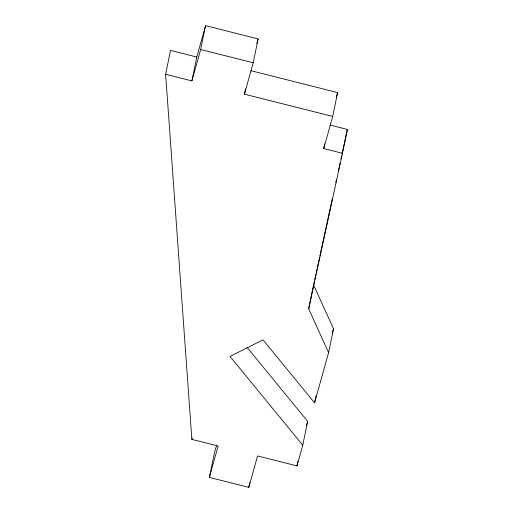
<?xml version="1.0" encoding="UTF-8"?>
<svg xmlns="http://www.w3.org/2000/svg" width="513" height="513" viewBox="0 0 513 513"><rect width="100%" height="100%" fill="white"/><g stroke="black" fill="none" stroke-linecap="round" stroke-linejoin="round"><path stroke-width="0.77" d="M165.628 74.282L170.528 50.415L196.8 57.046L191.9 80.913L165.628 74.282L191.875 439.378L218.153 446.009L209.387 477.404L248.799 487.35L257.564 455.954L296.976 465.9L302.747 445.233L307.646 421.365L247.042 347.365M191.9 80.913L200.666 49.517L205.566 25.65L258.116 38.911L253.217 62.778L244.457 94.174L332.7 116.445L323.735 148.558L342.472 153.284L308.672 308.813L328.596 352.611L314.572 402.846L262.996 339.863L230.023 356.432L302.747 445.233M244.457 94.174L245.56 88.781M191.875 439.378L192.189 437.839M209.387 477.404L214.287 453.537L216.64 445.117M248.799 487.35L249.748 482.733M323.735 148.558L324.684 143.941M332.7 116.445L337.599 92.577L250.902 70.698M308.672 308.813L313.411 285.722M342.472 153.284L347.372 129.423L330.135 125.069M296.976 465.9L297.925 461.283M314.572 402.846L315.995 395.921M328.596 352.611L333.495 328.75L313.571 284.946M313.738 284.17L314.418 281.041M314.758 279.476L315.944 274.006M316.284 272.441L316.963 269.319M317.303 267.754L319.516 257.597M319.856 256.032L332.424 198.198M335.823 182.564L336.502 179.441M338.368 170.842L339.048 167.719M339.388 166.154L340.068 163.025M340.914 159.12L341.594 155.99M341.934 154.432L347.372 129.423M196.8 57.046L205.566 25.65M256.833 43.509L258.116 38.911M336.316 97.162L337.599 92.577M306.575 425.194L307.646 421.365M332.219 333.315L333.495 328.75M200.666 49.517L253.217 62.778"/></g></svg>
